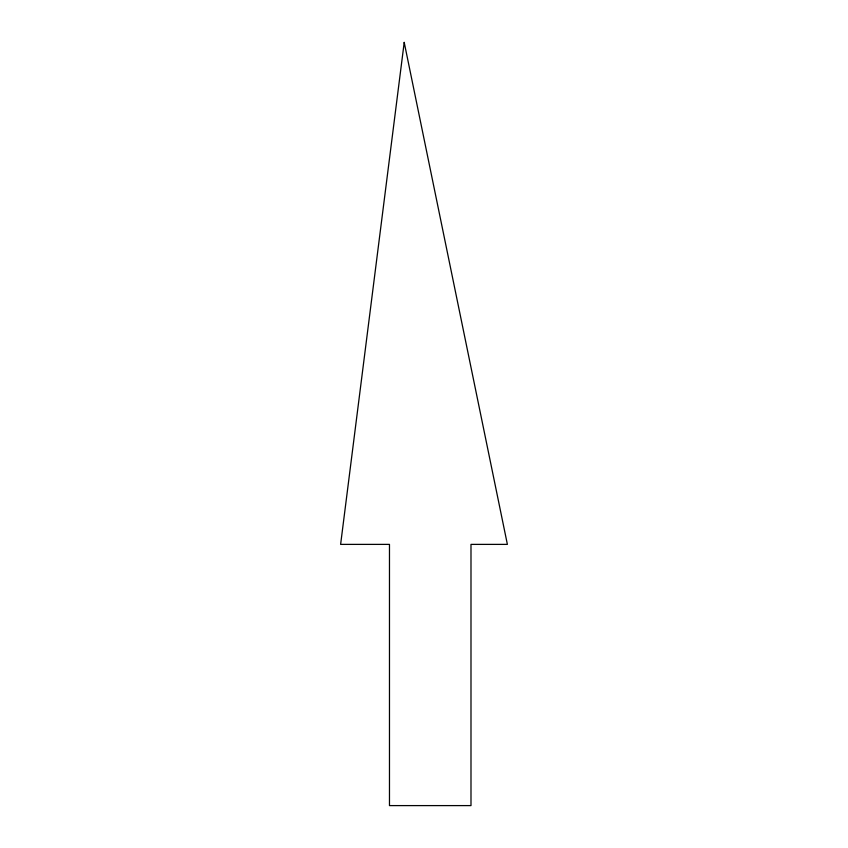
<?xml version="1.0" encoding="UTF-8"?>
<svg xmlns="http://www.w3.org/2000/svg" width="848" height="848" viewBox="0 0 848 848"><rect width="100%" height="100%" fill="white"/><g stroke="black" fill="none" stroke-linecap="round" stroke-linejoin="round"><path stroke-width="1.27" d="M404.21 42.4L340.62 544.384L389.476 544.384L389.476 805.6L470.99 805.6L470.99 544.384L507.38 544.384L404.21 42.4"/></g></svg>
